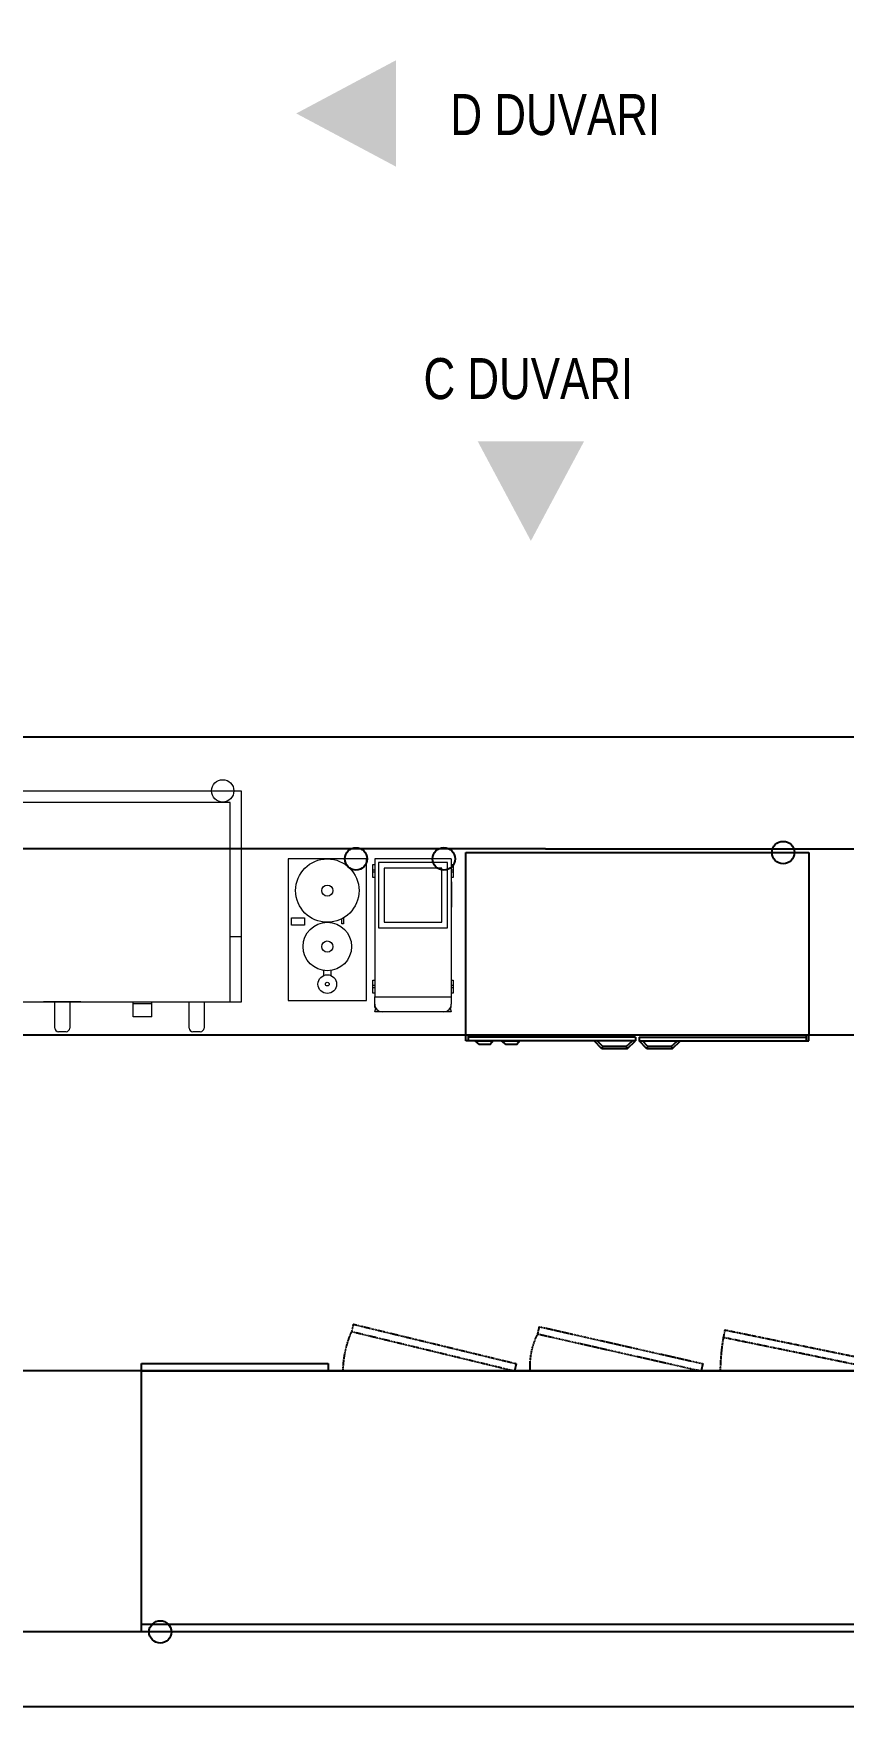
# Model space of a CAD drawing. Header units: millimetres. Extents: x 7687 to 15428, y -715 to 4028.
# Drawn here: x 9888 to 10105.1, y -714.8 to -266.2 of the extents above; entities that cross this region are included whole.
import ezdxf

# ---------------------------------------------------------------- set-up
doc = ezdxf.new("R2010")
doc.units = ezdxf.units.MM
doc.linetypes.add('CONTINUA', pattern=[0])
doc.linetypes.add('DASHED', pattern=[0.375, 0.25, -0.125])
for name, color, linetype in [('0-MOBIL', 3, 'CONTINUA'), ('ELEKTRİK', 1, 'Continuous'), ('TİCARİ', 7, 'Continuous'), ('YAZI', 121, 'Continuous')]:
    doc.layers.add(name, color=color, linetype=linetype)
doc.layers.add('AHŞAP_gör', color=44, linetype='Continuous', lineweight=20)
doc.styles.add('OTEL AKSARAY', font='', dxfattribs={"width": 0.8})
doc.styles.get("Standard").update_dxf_attribs({"font": 'arial.ttf'})
doc.styles.get('OTEL AKSARAY').set_extended_font_data('FrankRuehl')

# ---------------------------------------------------------------- blocks, each defined once
blk = doc.blocks.new('BUZDOLABI 200CM')
at = {"layer": 'ELEKTRİK', "color": 1}
blk.add_circle((5, 0), 3, dxfattribs=at)
at = {"layer": 'TİCARİ', "linetype": 'DASHED', "ltscale": 0.2}
for p, q in [((56.73, 82.52), (56.26, 80.58)), ((56.73, 82.52), (100.47, 71.94)), ((106.55, 81.88), (106.11, 79.93)), ((106.55, 81.88), (150.44, 71.95)), ((156.32, 81), (155.92, 79.04)), ((156.32, 81), (200.4, 71.96)), ((56.26, 80.58), (100, 70)), ((106.11, 79.93), (150, 70)), ((155.92, 79.04), (200, 70))]:
    blk.add_line(p, q, dxfattribs=at)
at = {"layer": 'TİCARİ'}
for p, q in [((0, 72), (50, 72)), ((0, 70), (0, 72)), ((50, 72), (50, 70)), ((100, 70), (100.47, 71.94)), ((150.44, 71.95), (150, 70)), ((200.4, 71.96), (200, 70)), ((0, 70), (200, 70)), ((0, 0), (0, 70)), ((200, 70), (200, 0)), ((200, 2), (0, 2)), ((200, 0), (0, 0))]:
    blk.add_line(p, q, dxfattribs=at)
at = {"layer": 'TİCARİ', "linetype": 'DASHED', "ltscale": 0.2}
for centre, radius, start, end in [((80.5, 69.7), 26.57, 155.8261, 179.3455), ((123.32, 71.24), 19.28, 153.2139, 183.6858), ((215.01, 69.04), 59.93, 170.3933, 179.0793)]:
    blk.add_arc(centre, radius, start, end, dxfattribs=at)
at = {"layer": 'ELEKTRİK', "color": 1, "insert": (197.66, 4.27), "char_height": 4.62, "attachment_point": 3, "rotation": 180}
blk.add_mtext('+0˚C,+5˚C', dxfattribs=at)
blk = doc.blocks.new('ESPRESSO 3')
at = {"layer": 'AHŞAP_gör', "ltscale": 0.2}
for p, q in [((0, 0), (0, -56.5)), ((100, 0), (0, 0)), ((100, -56.5), (100, 0)), ((3, -3), (3, -56.5)), ((97, -3), (3, -3)), ((97, -56.5), (97, -3)), ((3, -39), (0, -39)), ((97, -39), (100, -39)), ((0, -56.5), (100, -56.5)), ((10, -56.5), (10, -63.5)), ((14, -63.5), (14, -56.5)), ((19, -56.5), (19, -56.5)), ((20, -57.5), (28, -57.5)), ((29, -56.5), (29, -56.5)), ((57, -56.5), (47, -56.5)), ((50, -63.5), (50, -56.5)), ((54, -56.5), (54, -63.5)), ((71, -60.5), (71, -56.5)), ((76, -57), (71, -57)), ((76, -60.5), (76, -56.5)), ((86, -63.5), (86, -56.5)), ((90, -56.5), (90, -63.5)), ((76, -60.5), (71, -60.5)), ((11, -64.5), (13, -64.5)), ((53, -64.5), (51, -64.5)), ((89, -64.5), (87, -64.5))]:
    blk.add_line(p, q, dxfattribs=at)
at = {"layer": 'AHŞAP_gör', "color": 1}
blk.add_circle((95, 0.09), 3, dxfattribs=at)
at = {"layer": 'AHŞAP_gör', "ltscale": 0.2}
for centre, start, end in [((20, -56.5), 180, 270), ((28, -56.5), 270, 0), ((11, -63.5), 180, 270), ((13, -63.5), 270, 0), ((51, -63.5), 180, 270), ((53, -63.5), 270, 0), ((87, -63.5), 180, 270), ((89, -63.5), 270, 0)]:
    blk.add_arc(centre, 1, start, end, dxfattribs=at)
blk = doc.blocks.new('DEĞİRMEN')
at = {"layer": 'AHŞAP_gör', "ltscale": 0.2}
for p, q in [((21, 0), (0, 0)), ((0, 0), (0, -38)), ((21, -38), (21, 0)), ((0.93, -15.79), (4.43, -15.79)), ((0.93, -17.79), (0.93, -15.79)), ((4.43, -17.79), (0.93, -17.79)), ((4.43, -15.79), (4.43, -17.79)), ((14.38, -17.4), (14.38, -16.06)), ((14.88, -17.4), (14.38, -17.4)), ((14.88, -15.78), (14.88, -17.4)), ((9.5, -29.92), (9.5, -31.29)), ((11.5, -31.29), (11.5, -29.92)), ((0, -38), (21, -38))]:
    blk.add_line(p, q, dxfattribs=at)
for centre, radius in [((10.5, -8.5), 8.5), ((10.5, -8.5), 1.5), ((10.5, -23.5), 6.5), ((10.5, -23.5), 1.5), ((10.5, -33.58), 2.5), ((10.5, -33.58), 0.5)]:
    blk.add_circle(centre, radius, dxfattribs=at)
at = {"layer": 'ELEKTRİK'}
blk.add_circle((18.19, 0), 3, dxfattribs=at)
blk = doc.blocks.new('F KAHVE')
at = {"layer": 'AHŞAP_gör', "linetype": 'Continuous', "lineweight": 15}
for p, q in [((20.5, 0), (0, 0)), ((0, 0), (0, -37)), ((20.5, 0), (20.5, -37)), ((-0.5, -3), (-0.5, -1.5)), ((-0.5, -1.5), (0, -1.5)), ((0, -3), (-0.5, -3)), ((-0.5, -3.5), (-0.5, -3)), ((-0.5, -3.5), (0, -3.5)), ((-0.5, -5), (-0.5, -3.5)), ((1, -1), (1, -18.5)), ((19.5, -1), (1, -1)), ((2.5, -2.5), (2.5, -17)), ((18, -2.5), (2.5, -2.5)), ((18, -17), (18, -2.5)), ((19.5, -18.5), (19.5, -1)), ((20.5, -1.5), (21, -1.5)), ((21, -3), (20.5, -3)), ((20.5, -3.5), (21, -3.5)), ((21, -1.5), (21, -3)), ((21, -3), (21, -3.5)), ((21, -3.5), (21, -5)), ((0, -5), (-0.5, -5)), ((21, -5), (20.5, -5)), ((20.56, -6.17), (20.5, -6.17)), ((20.55, -6.17), (20.55, -12.97)), ((20.5, -12.97), (20.56, -12.97)), ((2.5, -17), (18, -17)), ((1, -18.5), (19.5, -18.5)), ((-0.5, -32.5), (0, -32.5)), ((-0.5, -34), (-0.5, -32.5)), ((0, -34), (-0.5, -34)), ((-0.5, -34.5), (-0.5, -34)), ((-0.5, -34.5), (0, -34.5)), ((-0.5, -36), (-0.5, -34.5)), ((20.5, -32.5), (21, -32.5)), ((21, -34), (20.5, -34)), ((20.5, -34.5), (21, -34.5)), ((21, -32.5), (21, -34)), ((21, -34), (21, -34.5)), ((21, -34.5), (21, -36)), ((0, -36), (-0.5, -36)), ((0, -39), (0, -37)), ((0, -37), (20.5, -37)), ((0, -39.89), (0.21, -39.89)), ((0, -41), (0.29, -40.04)), ((20.21, -40.04), (20.5, -41)), ((20.29, -39.89), (20.5, -39.89)), ((21, -36), (20.5, -36)), ((20.5, -37), (20.5, -39)), ((2, -41), (0, -41)), ((18.5, -41), (2, -41)), ((20.5, -41), (18.5, -41))]:
    blk.add_line(p, q, dxfattribs=at)
for centre, start, end in [((2, -39), 180, 270), ((18.5, -39), 270, 0)]:
    blk.add_arc(centre, 2, start, end, dxfattribs=at)
for points in [[(0, -39.89), (0, -39.77), (0, -39.53), (0, -39.22), (0, -39.02), (0, -39.02)], [(20.5, -39.89), (20.5, -39.77), (20.5, -39.53), (20.5, -39.22), (20.5, -39.02), (20.5, -39.02)]]:
    blk.add_open_spline(points, degree=3, knots=[0, 0, 0, 0, 0.506017, 0.99003, 1, 1, 1, 1], dxfattribs=at)
at = {"layer": 'ELEKTRİK'}
blk.add_circle((18.52, 0), 3, dxfattribs=at)
blk = doc.blocks.new('ŞİŞE SOĞUTUCU')
at = {"layer": 'ELEKTRİK', "color": 1}
blk.add_circle((85.1, 0), 3, dxfattribs=at)
at = {"layer": 'TİCARİ'}
for p, q in [((0, -49), (0, 0)), ((0, 0), (92, 0)), ((92, 0), (92, -49)), ((92, -49), (0, -49))]:
    blk.add_line(p, q, dxfattribs=at)
at = {"layer": 'TİCARİ', "color": 5}
for p, q in [((0, -50.5), (0, -49)), ((0.7, -50.5), (0.7, -49)), ((91.3, -50.5), (91.3, -49)), ((92, -50.5), (92, -49)), ((45.5, -50.5), (0, -50.5)), ((45.5, -49.5), (0.7, -49.5)), ((45.5, -49.51), (45.5, -50.5)), ((46.5, -49.5), (91.3, -49.5)), ((46.5, -49.51), (46.5, -50.5)), ((46.5, -50.5), (92, -50.5))]:
    blk.add_line(p, q, dxfattribs=at)
at = {"layer": 'TİCARİ', "color": 5, "linetype": 'Continuous'}
for p, q in [((36.49, -52.62), (34.42, -50.5)), ((36.74, -52.02), (35.26, -50.5)), ((43.27, -52.62), (36.49, -52.62)), ((43.02, -52.02), (36.74, -52.02)), ((43.02, -52.02), (44.66, -50.5)), ((43.27, -52.62), (45.5, -50.5)), ((48.58, -52.62), (46.5, -50.5)), ((48.82, -52.02), (47.34, -50.5)), ((55.35, -52.62), (48.58, -52.62)), ((55.1, -52.02), (48.82, -52.02)), ((55.1, -52.02), (56.74, -50.5)), ((55.35, -52.62), (57.58, -50.5))]:
    blk.add_line(p, q, dxfattribs=at)
at = {"layer": 'TİCARİ', "color": 5}
for points in [[(7.39, -50.5), (6.56, -51.52), (3.7, -51.52), (2.5, -50.5)], [(14.49, -50.5), (13.66, -51.52), (10.8, -51.52), (9.6, -50.5)]]:
    blk.add_lwpolyline(points, close=True, dxfattribs=at)
at = {"layer": 'TİCARİ', "color": 5, "linetype": 'Continuous', "flags": 128}
for points in [[(36.49, -52.62), (36.54, -52.51), (36.58, -52.41), (36.62, -52.32), (36.65, -52.23), (36.68, -52.16), (36.71, -52.1), (36.73, -52.05), (36.74, -52.03), (36.74, -52.02)], [(43.02, -52.02), (43.03, -52.03), (43.04, -52.06), (43.06, -52.12), (43.09, -52.19), (43.13, -52.28), (43.18, -52.39), (43.22, -52.5), (43.27, -52.62)], [(48.58, -52.62), (48.62, -52.51), (48.66, -52.41), (48.7, -52.32), (48.74, -52.23), (48.77, -52.16), (48.79, -52.1), (48.81, -52.05), (48.82, -52.03), (48.82, -52.02)], [(55.1, -52.02), (55.11, -52.03), (55.12, -52.06), (55.15, -52.12), (55.18, -52.19), (55.21, -52.28), (55.26, -52.39), (55.3, -52.5), (55.35, -52.62)]]:
    blk.add_lwpolyline(points, dxfattribs=at)

msp = doc.modelspace()

# ---------------------------------------------------------------- hatches: boundary and pattern name
at = {"layer": 'YAZI'}
h = msp.add_hatch(color=256, dxfattribs=at)
h.dxf.hatch_style = 1
h.paths.add_polyline_path([(9958.41, -287.66), (9985.1, -301.91), (9985.1, -273.42)])
h = msp.add_hatch(color=256, dxfattribs=at)
h.dxf.hatch_style = 1
h.paths.add_polyline_path([(10021.3, -402.28), (10035.55, -375.58), (10007.05, -375.58)])

# ---------------------------------------------------------------- linework, layer by layer
at = {"color": 240, "true_color": 0xed1f24}
msp.add_line((10463.49, -624.84), (9616.96, -624.84), dxfattribs=at)
at = {"color": 242, "true_color": 0xcd2027}
for points in [[(8348.46, 337.75), (9319.96, 337.75), (9319.96, -714.84), (10483.49, -714.84), (10483.49, 524.4), (10513.23, 524.4), (10533.23, 524.4), (10533.23, 1133.78), (8193.35, 1133.78)], [(10463.49, 534.75), (10463.49, -71.82), (10418.93, -71.43), (10418.93, -125.42), (10463.49, -125.42), (10463.49, -513.83), (10415.07, -513.8), (10414.6, -567.41), (10463.49, -567.83), (10463.49, -694.84), (9616.96, -694.84), (9616.96, -629.16), (9601.96, -629.16)]]:
    msp.add_lwpolyline(points, dxfattribs=at)
at = {"layer": '0-MOBIL'}
for q in [(9755.22, -484.84), (10295.22, -484.84)]:
    msp.add_line((10025.22, -484.84), q, dxfattribs=at)
msp.add_lwpolyline([(10335.22, -494.84), (10335.22, -494.84, -0.414214), (10295.22, -534.84), (9755.22, -534.84, -0.414214), (9715.22, -494.84), (9715.22, -494.84, -0.414214), (9755.22, -454.84), (10295.22, -454.84, -0.414214)], format="xyb", close=True, dxfattribs=at)

# ---------------------------------------------------------------- block references
at = {"color": 240, "true_color": 0xed1f24}
for name, p in [('ESPRESSO 3', (9843.69, -469.4)), ('ŞİŞE SOĞUTUCU', (10003.84, -485.84)), ('DEĞİRMEN', (9956.23, -487.55)), ('F KAHVE', (9979.45, -487.53)), ('BUZDOLABI 200CM', (9916.96, -694.84))]:
    msp.add_blockref(name, p, dxfattribs=at)

# ---------------------------------------------------------------- texts
at = {"layer": 'YAZI', "char_height": 10.994, "style": 'OTEL AKSARAY'}
for s, insert, attachment_point in [('D DUVARI', (10055.94, -282.45), 3), ('C DUVARI', (9992.52, -364.41), 7)]:
    msp.add_mtext_dynamic_manual_height_columns(s, width=218.8247, gutter_width=183.23, heights=[0], dxfattribs=dict(at, insert=insert, attachment_point=attachment_point))

doc.saveas('drawing.dxf')
